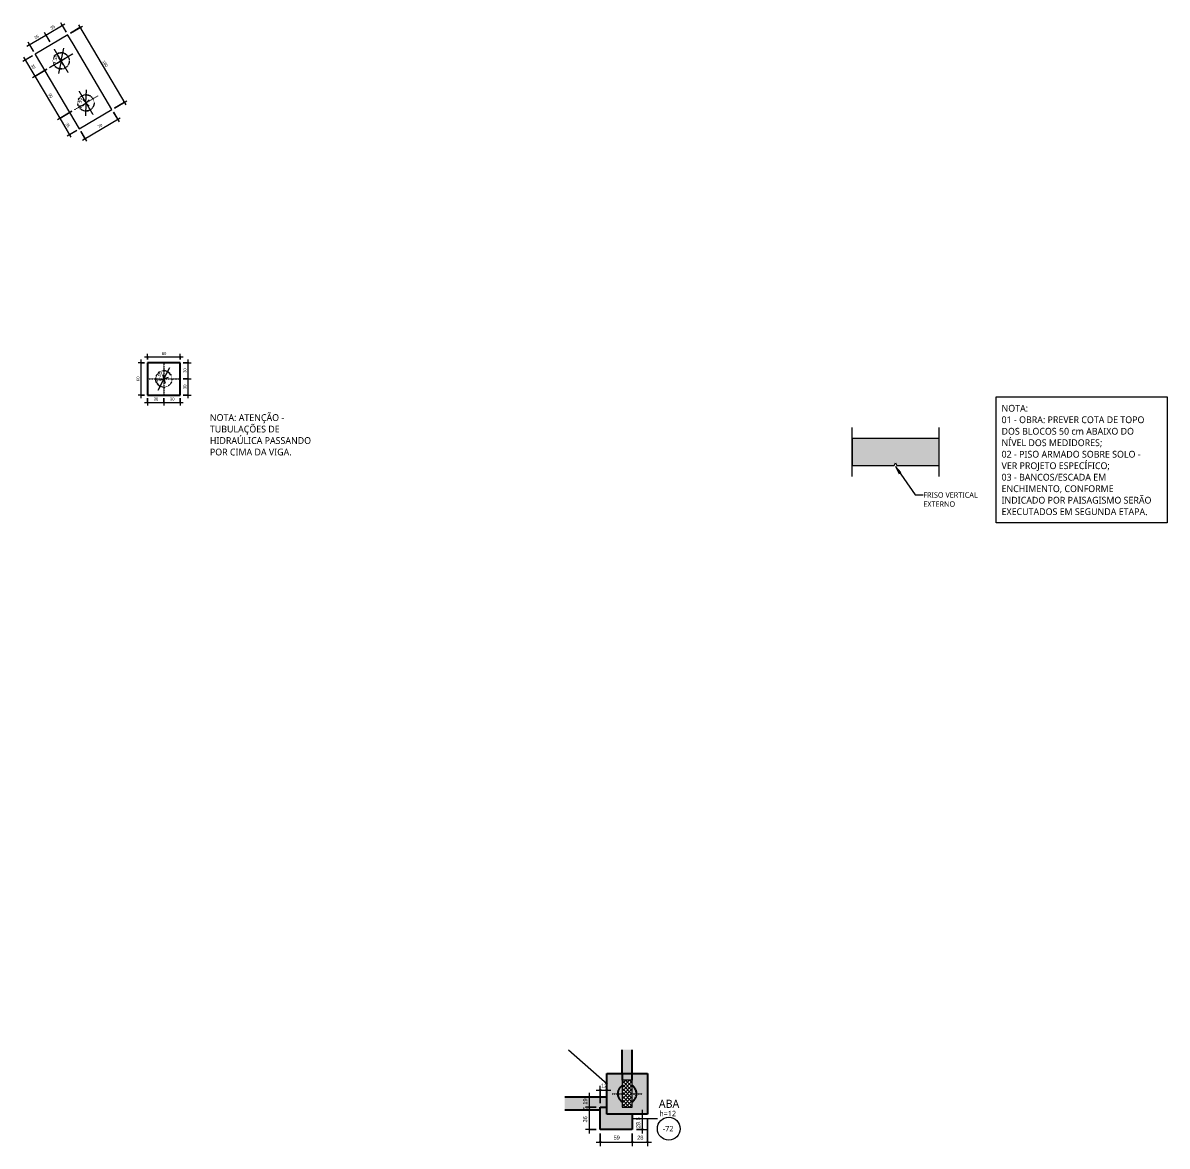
# Model space of a CAD drawing. Extents: x -2131 to 52870, y -3196 to 88043.
# Drawn here: x 49966 to 52074, y -988 to 1082 of the extents above; entities that cross this region are included whole.
import ezdxf

# ---------------------------------------------------------------- set-up
doc = ezdxf.new("R2010")
doc.units = 0
doc.linetypes.add('Hidden', pattern=[0.714375, 0.47625, -0.238125])
doc.linetypes.add('Traço', pattern=[0.635, 0.3175, -0.3175])
for name, color, linetype, lineweight in [('A-ANNO-DIMS', 7, 'Continuous', 9), ('A-ANNO-DIMS-37', 7, 'Continuous', 9), ('A-ANNO-DIMS-50', 7, 'Continuous', 9), ('A-DETL-GENF', 7, 'Continuous', 18), ('A-FLOR', 7, 'Continuous', 25), ('A-FLOR-IDEN', 7, 'Continuous', 9), ('G-ANNO-TEXT', 7, 'Continuous', 9), ('S-BEAM', 7, 'Continuous', 25), ('S-BEAM-HDLN', 7, 'Traço', 25), ('S-FNDN', 7, 'Continuous', 25), ('S-FNDN-HDLN', 7, 'Traço', 18)]:
    doc.layers.add(name, color=color, linetype=linetype, lineweight=lineweight)
doc.layers.add('A-DETL', color=7, linetype='Continuous', lineweight=18, true_color=0x00a600)
doc.styles.add('Fira Sans', font='', dxfattribs={"width": 0.9, "height": 7.5})
doc.styles.add('Fira Sans_6', font='', dxfattribs={"width": 0.9, "height": 5.55})
doc.styles.add('Gadugi', font='gadugi.ttf', dxfattribs={"height": 15})
doc.styles.add('Gadugi_1', font='gadugi.ttf', dxfattribs={"height": 12.5})
doc.styles.add('Gadugi_10', font='gadugi.ttf', dxfattribs={"height": 7.4})
doc.styles.add('Gadugi_3', font='gadugi.ttf', dxfattribs={"height": 10})
doc.styles.get('Fira Sans').set_extended_font_data('Fira Sans')
doc.styles.get('Fira Sans_6').set_extended_font_data('Fira Sans')
doc.dimstyles.new('PED_1_5mm_ESQ_1', dxfattribs={"dimscale": 30.48, "dimtxt": 10.229846, "dimasz": 0.328084, "dimexe": 0.246063, "dimexo": 0.246063, "dimgap": 0.049213, "dimtad": 1, "dimdec": 1, "dimrnd": 0.5, "dimdsep": 46, "dimtxsty": 'Fira Sans', "dimblk1": 'DOTSMALL', "dimblk2": 'DOTSMALL', "dimsah": 1, "dimcen": 0.09, "dimdle": 0.246063, "dimazin": 0, "dimtfac": 1, "dimtdec": 4, "dimtix": 1, "dimtmove": 0, "dimatfit": 3, "dimfxl": 1, "dimtvp": 1, "dimtolj": 1, "dimtzin": 0, "dimarcsym": 2})
doc.dimstyles.new('PED_1_5mm_ESQ_2', dxfattribs={"dimscale": 30.48, "dimtxt": 10.229846, "dimasz": 0.328084, "dimexe": 0.246063, "dimexo": 0.246063, "dimgap": 0.049213, "dimtad": 1, "dimdec": 1, "dimrnd": 0.5, "dimdsep": 46, "dimtxsty": 'Fira Sans', "dimblk1": 'DOTSMALL', "dimblk2": 'DOTSMALL', "dimsah": 1, "dimcen": 0.09, "dimdle": 0.246063, "dimazin": 0, "dimtfac": 1, "dimtdec": 4, "dimtix": 1, "dimtmove": 2, "dimatfit": 3, "dimfxl": 1, "dimtvp": 1, "dimtolj": 1, "dimtzin": 0, "dimarcsym": 2})
doc.dimstyles.new('PED_1_5mm_ESQ_8', dxfattribs={"dimscale": 30.48, "dimtxt": 7.570086, "dimasz": 0.242782, "dimexe": 0.182087, "dimexo": 0.182087, "dimgap": 0.036417, "dimtad": 1, "dimdec": 1, "dimrnd": 0.5, "dimdsep": 46, "dimtxsty": 'Fira Sans_6', "dimblk1": 'DOTSMALL', "dimblk2": 'DOTSMALL', "dimsah": 1, "dimcen": 0.09, "dimdle": 0.182087, "dimazin": 0, "dimtfac": 1, "dimtdec": 4, "dimtix": 1, "dimtmove": 0, "dimatfit": 3, "dimfxl": 1, "dimtvp": 1, "dimtolj": 1, "dimtzin": 0, "dimarcsym": 2})
doc.dimstyles.new('PED_Diâmetro_-_2_5_mm_GADUGI_2', dxfattribs={"dimscale": 30.48, "dimtxt": 7.675001, "dimasz": 0.242782, "dimexe": 0.291339, "dimexo": 0, "dimgap": 0.182087, "dimtad": 1, "dimjust": 3, "dimrnd": 0.01, "dimdsep": 46, "dimtxsty": 'Gadugi_10', "dimblk1": 'DOTSMALL', "dimblk2": 'DOTSMALL', "dimsah": 1, "dimcen": 0.09, "dimdle": 0.291339, "dimazin": 0, "dimtfac": 1, "dimtdec": 4, "dimtix": 1, "dimtmove": 0, "dimatfit": 2, "dimfxl": 1, "dimtvp": 1, "dimtolj": 1, "dimtzin": 0, "dimarcsym": 2})

# ---------------------------------------------------------------- blocks, each defined once
blk = doc.blocks.new('PED_BLRET-2EST_R01_2019 - 180x80x60 2-3763727-DT09 - BL230 _TERREO_')
at = {"layer": 'S-FNDN', "linetype": 'Hidden', "lineweight": 18}
for p, q in [((-50, 25), (-50, -25)), ((40, 25), (40, -25)), ((-75, 0), (-25, 0)), ((15, 0), (65, 0))]:
    blk.add_line(p, q, dxfattribs=at)
at = {"layer": 'S-FNDN-HDLN'}
for centre in [(-50, 0), (40, 0)]:
    blk.add_circle(centre, 15, dxfattribs=at)
blk = doc.blocks.new('PED_BLRET-1EST_R01_2019_muro_ - 60x60x60-3843966-DT09 - BL130 _TERREO_')
at = {"layer": 'S-FNDN', "linetype": 'Hidden', "lineweight": 18}
for p, q in [((0, 30), (0, -30)), ((-30, 0), (30, 0))]:
    blk.add_line(p, q, dxfattribs=at)
at = {"layer": 'S-FNDN-HDLN'}
blk.add_circle((0, 0), 15, dxfattribs=at)
blk = doc.blocks.new('PED_BLRET-1EST_R01_2019 - 75x75x65-3763687-DT C 003 - DETALHE BL135')
at = {"layer": 'S-FNDN', "linetype": 'Hidden', "lineweight": 18}
for p, q in [((-27.5, 0), (-9.5, 0)), ((9.5, 0), (27.5, 0))]:
    blk.add_line(p, q, dxfattribs=at)
at = {"layer": 'S-FNDN-HDLN'}
for start, end in [(123.1525, 236.8475), (360, 56.7831), (303.2169, 360)]:
    blk.add_arc((0, 0), 17.5, start, end, dxfattribs=at)
blk = doc.blocks.new('DIMBLOCK719-DT09 - BL230 _TERREO_')
at = {"layer": 'A-ANNO-DIMS-37', "transparency": 16777216}
h = blk.add_hatch(color=256, dxfattribs=at)
edge = h.paths.add_edge_path(flags=0)
edge.add_arc((50034.4, 906), 0.925, 0, 360)
h = blk.add_hatch(color=256, dxfattribs=at)
edge = h.paths.add_edge_path(flags=0)
edge.add_arc((50052.2, 875.9), 0.925, 0, 360)
for p, q in [((50055.9, 918.8), (50029.6, 903.2)), ((50034.4, 906), (50055.9, 918.8)), ((50055, 871.1), (50034.4, 906)), ((50065.1, 883.5), (50047.4, 873.1)), ((50052.2, 875.9), (50065.1, 883.5))]:
    blk.add_line(p, q, dxfattribs=at)
for centre in [(50034.4, 906), (50052.2, 875.9)]:
    blk.add_circle(centre, 0.925, dxfattribs=at)
at = {"layer": 'A-ANNO-DIMS-37', "color": 0, "transparency": 16777216, "insert": (50049, 898.5), "char_height": 5.55, "width": 8.618, "attachment_point": 1, "rotation": 300.5872, "line_spacing_factor": 1.049215, "style": 'Fira Sans_6'}
blk.add_mtext('35', dxfattribs=at)
blk = doc.blocks.new('_DotSmall')
at = {"color": 0, "linetype": 'ByBlock', "const_width": 0.5}
blk.add_lwpolyline([(-0.0625, 0, 1), (0.0625, 0, 1)], format="xyb", close=True, dxfattribs=at)
blk = doc.blocks.new('DIMBLOCK720-DT09 - BL230 _TERREO_')
at = {"layer": 'A-ANNO-DIMS-37', "transparency": 16777216}
h = blk.add_hatch(color=256, dxfattribs=at)
edge = h.paths.add_edge_path(flags=0)
edge.add_arc((49988.6, 983.5), 0.925, 0, 360)
h = blk.add_hatch(color=256, dxfattribs=at)
edge = h.paths.add_edge_path(flags=0)
edge.add_arc((50034.4, 906), 0.925, 0, 360)
for p, q in [((50010.1, 996.2), (49983.8, 980.7)), ((49988.6, 983.5), (50010.1, 996.2)), ((50034.4, 906), (49988.6, 983.5)), ((50055.9, 918.8), (50029.6, 903.2)), ((50034.4, 906), (50055.9, 918.8))]:
    blk.add_line(p, q, dxfattribs=at)
for centre in [(49988.6, 983.5), (50034.4, 906)]:
    blk.add_circle(centre, 0.925, dxfattribs=at)
at = {"layer": 'A-ANNO-DIMS-37', "color": 0, "transparency": 16777216, "insert": (50017.1, 952.6), "char_height": 5.55, "width": 9.317, "attachment_point": 1, "rotation": 300.5872, "line_spacing_factor": 1.049215, "style": 'Fira Sans_6'}
blk.add_mtext('90', dxfattribs=at)
blk = doc.blocks.new('DIMBLOCK721-DT09 - BL230 _TERREO_')
at = {"layer": 'A-ANNO-DIMS-37', "transparency": 16777216}
h = blk.add_hatch(color=256, dxfattribs=at)
edge = h.paths.add_edge_path(flags=0)
edge.add_arc((49970.8, 1013.6), 0.925, 0, 360)
h = blk.add_hatch(color=256, dxfattribs=at)
edge = h.paths.add_edge_path(flags=0)
edge.add_arc((49988.6, 983.5), 0.925, 0, 360)
for p, q in [((49983.7, 1021.3), (49966, 1010.8)), ((49988.6, 983.5), (49967.9, 1018.4)), ((49970.8, 1013.6), (49983.7, 1021.3)), ((50010.1, 996.2), (49983.8, 980.7)), ((49988.6, 983.5), (50010.1, 996.2))]:
    blk.add_line(p, q, dxfattribs=at)
for centre in [(49970.8, 1013.6), (49988.6, 983.5)]:
    blk.add_circle(centre, 0.925, dxfattribs=at)
at = {"layer": 'A-ANNO-DIMS-37', "color": 0, "transparency": 16777216, "insert": (49985.4, 1006.1), "char_height": 5.55, "width": 8.618, "attachment_point": 1, "rotation": 300.5872, "line_spacing_factor": 1.049215, "style": 'Fira Sans_6'}
blk.add_mtext('35', dxfattribs=at)
blk = doc.blocks.new('DIMBLOCK722-DT09 - BL230 _TERREO_')
at = {"layer": 'A-ANNO-DIMS-37', "transparency": 16777216}
h = blk.add_hatch(color=256, dxfattribs=at)
edge = h.paths.add_edge_path(flags=0)
edge.add_arc((50008.4, 1059.1), 0.925, 0, 360)
h = blk.add_hatch(color=256, dxfattribs=at)
edge = h.paths.add_edge_path(flags=0)
edge.add_arc((49978.3, 1041.3), 0.925, 0, 360)
for p, q in [((49973.5, 1038.5), (50008.4, 1059.1)), ((50015.8, 1046.7), (50005.6, 1063.9)), ((50008.4, 1059.1), (50015.8, 1046.7)), ((49985.6, 1028.9), (49975.5, 1046.1)), ((49978.3, 1041.3), (49985.6, 1028.9))]:
    blk.add_line(p, q, dxfattribs=at)
for centre in [(50008.4, 1059.1), (49978.3, 1041.3)]:
    blk.add_circle(centre, 0.925, dxfattribs=at)
at = {"layer": 'A-ANNO-DIMS-37', "color": 0, "transparency": 16777216, "insert": (49985.8, 1055.9), "char_height": 5.55, "width": 8.618, "attachment_point": 1, "rotation": 30.5872, "line_spacing_factor": 1.049215, "style": 'Fira Sans_6'}
blk.add_mtext('35', dxfattribs=at)
blk = doc.blocks.new('DIMBLOCK723-DT09 - BL230 _TERREO_')
at = {"layer": 'A-ANNO-DIMS-37', "transparency": 16777216}
h = blk.add_hatch(color=256, dxfattribs=at)
edge = h.paths.add_edge_path(flags=0)
edge.add_arc((50038.6, 1076.9), 0.925, 0, 360)
h = blk.add_hatch(color=256, dxfattribs=at)
edge = h.paths.add_edge_path(flags=0)
edge.add_arc((50008.4, 1059.1), 0.925, 0, 360)
for p, q in [((50008.4, 1059.1), (50043.3, 1079.7)), ((50045.9, 1064.5), (50035.7, 1081.7)), ((50038.6, 1076.9), (50045.9, 1064.5)), ((50015.8, 1046.7), (50005.6, 1063.9)), ((50008.4, 1059.1), (50015.8, 1046.7))]:
    blk.add_line(p, q, dxfattribs=at)
for centre in [(50038.6, 1076.9), (50008.4, 1059.1)]:
    blk.add_circle(centre, 0.925, dxfattribs=at)
at = {"layer": 'A-ANNO-DIMS-37', "color": 0, "transparency": 16777216, "insert": (50015.9, 1073.8), "char_height": 5.55, "width": 8.618, "attachment_point": 1, "rotation": 30.5872, "line_spacing_factor": 1.049215, "style": 'Fira Sans_6'}
blk.add_mtext('35', dxfattribs=at)
blk = doc.blocks.new('DIMBLOCK724-DT09 - BL230 _TERREO_')
at = {"layer": 'A-ANNO-DIMS-37', "transparency": 16777216}
h = blk.add_hatch(color=256, dxfattribs=at)
edge = h.paths.add_edge_path(flags=0)
edge.add_arc((50071.2, 1073), 0.925, 0, 360)
h = blk.add_hatch(color=256, dxfattribs=at)
edge = h.paths.add_edge_path(flags=0)
edge.add_arc((50152.7, 935.3), 0.925, 0, 360)
for p, q in [((50053.5, 1062.5), (50076, 1075.8)), ((50068.4, 1077.8), (50155.5, 930.5)), ((50071.2, 1073), (50053.5, 1062.5)), ((50134.9, 924.8), (50157.4, 938.1)), ((50152.7, 935.3), (50134.9, 924.8))]:
    blk.add_line(p, q, dxfattribs=at)
for centre in [(50071.2, 1073), (50152.7, 935.3)]:
    blk.add_circle(centre, 0.925, dxfattribs=at)
at = {"layer": 'A-ANNO-DIMS-37', "color": 0, "transparency": 16777216, "insert": (50116.8, 1013.3), "char_height": 5.55, "width": 13.044, "attachment_point": 1, "rotation": 300.5872, "line_spacing_factor": 1.049215, "style": 'Fira Sans_6'}
blk.add_mtext('160', dxfattribs=at)
blk = doc.blocks.new('DIMBLOCK725-DT09 - BL230 _TERREO_')
at = {"layer": 'A-ANNO-DIMS-37', "transparency": 16777216}
h = blk.add_hatch(color=256, dxfattribs=at)
edge = h.paths.add_edge_path(flags=0)
edge.add_arc((50140.7, 904.2), 0.925, 0, 360)
h = blk.add_hatch(color=256, dxfattribs=at)
edge = h.paths.add_edge_path(flags=0)
edge.add_arc((50080.4, 868.5), 0.925, 0, 360)
for p, q in [((50075.6, 865.7), (50145.4, 907)), ((50133, 917.2), (50143.5, 899.4)), ((50140.7, 904.2), (50133, 917.2)), ((50072.7, 881.6), (50083.2, 863.8)), ((50080.4, 868.5), (50072.7, 881.6))]:
    blk.add_line(p, q, dxfattribs=at)
for centre in [(50140.7, 904.2), (50080.4, 868.5)]:
    blk.add_circle(centre, 0.925, dxfattribs=at)
at = {"layer": 'A-ANNO-DIMS-37', "color": 0, "transparency": 16777216, "insert": (50103, 892.1), "char_height": 5.55, "width": 8.618, "attachment_point": 1, "rotation": 30.5872, "line_spacing_factor": 1.049215, "style": 'Fira Sans_6'}
blk.add_mtext('70', dxfattribs=at)
blk = doc.blocks.new('DIMBLOCK726-DT09 - BL230 _TERREO_')
at = {"layer": 'A-ANNO-DIMS-37', "transparency": 16777216}
h = blk.add_hatch(color=256, dxfattribs=at)
edge = h.paths.add_edge_path(flags=0)
edge.add_arc((50039.6, 1026.4), 0.925, 0, 360)
h = blk.add_hatch(color=256, dxfattribs=at)
edge = h.paths.add_edge_path(flags=0)
edge.add_arc((50033.2, 997.1), 0.925, 0, 360)
for p, q in [((50036.4, 1011.8), (50041.5, 1035.1)), ((50029.4, 1007.2), (50043.4, 1016.3)), ((50040.9, 1004.7), (50031.9, 1018.8)), ((50036.4, 1011.8), (50031.3, 988.4))]:
    blk.add_line(p, q, dxfattribs=at)
for centre in [(50039.6, 1026.4), (50033.2, 997.1)]:
    blk.add_circle(centre, 0.925, dxfattribs=at)
for start, end in [(43.8055, 111.6437), (223.8055, 291.6437)]:
    blk.add_arc((50036.4, 1011.8), 15, start, end, dxfattribs=at)
at = {"layer": 'A-ANNO-DIMS-37', "color": 0, "transparency": 16777216, "insert": (50019.4, 1005.1), "char_height": 7.4, "width": 24.459, "attachment_point": 1, "rotation": 77.7246, "line_spacing_factor": 1.02016, "style": 'Gadugi_10'}
blk.add_mtext('ø 30', dxfattribs=at)
blk = doc.blocks.new('DIMBLOCK727-DT09 - BL230 _TERREO_')
at = {"layer": 'A-ANNO-DIMS-37', "transparency": 16777216}
h = blk.add_hatch(color=256, dxfattribs=at)
edge = h.paths.add_edge_path(flags=0)
edge.add_arc((50082.6, 949.3), 0.925, 0, 360)
h = blk.add_hatch(color=256, dxfattribs=at)
edge = h.paths.add_edge_path(flags=0)
edge.add_arc((50081.8, 919.3), 0.925, 0, 360)
for p, q in [((50082.2, 934.3), (50082.9, 958.2)), ((50076.1, 928.5), (50088.3, 940.1)), ((50087.9, 928.2), (50076.4, 940.4)), ((50082.2, 934.3), (50081.5, 910.4))]:
    blk.add_line(p, q, dxfattribs=at)
for centre in [(50082.6, 949.3), (50081.8, 919.3)]:
    blk.add_circle(centre, 0.925, dxfattribs=at)
for start, end in [(54.4863, 122.3245), (234.4863, 302.3245)]:
    blk.add_arc((50082.2, 934.3), 15, start, end, dxfattribs=at)
at = {"layer": 'A-ANNO-DIMS-37', "color": 0, "transparency": 16777216, "insert": (50066.7, 924.5), "char_height": 7.4, "width": 24.459, "attachment_point": 1, "rotation": 88.4054, "line_spacing_factor": 1.02016, "style": 'Gadugi_10'}
blk.add_mtext('ø 30', dxfattribs=at)
blk = doc.blocks.new('DIMBLOCK728-DT09 - BL130 _TERREO_')
at = {"layer": 'A-ANNO-DIMS-37', "transparency": 16777216}
h = blk.add_hatch(color=256, dxfattribs=at)
edge = h.paths.add_edge_path(flags=0)
edge.add_arc((50195.7, 466.6), 0.925, 0, 360)
h = blk.add_hatch(color=256, dxfattribs=at)
edge = h.paths.add_edge_path(flags=0)
edge.add_arc((50255.7, 466.6), 0.925, 0, 360)
for p, q in [((50190.1, 466.6), (50261.2, 466.6)), ((50195.7, 461.3), (50195.7, 472.2)), ((50195.7, 466.6), (50195.7, 461.3)), ((50255.7, 461.3), (50255.7, 472.2)), ((50255.7, 466.6), (50255.7, 461.3))]:
    blk.add_line(p, q, dxfattribs=at)
for centre in [(50195.7, 466.6), (50255.7, 466.6)]:
    blk.add_circle(centre, 0.925, dxfattribs=at)
at = {"layer": 'A-ANNO-DIMS-37', "color": 0, "transparency": 16777216, "insert": (50221.8, 475.4), "char_height": 5.55, "width": 9.317, "attachment_point": 1, "line_spacing_factor": 1.049215, "style": 'Fira Sans_6'}
blk.add_mtext('60', dxfattribs=at)
blk = doc.blocks.new('DIMBLOCK729-DT09 - BL130 _TERREO_')
at = {"layer": 'A-ANNO-DIMS-37', "transparency": 16777216}
h = blk.add_hatch(color=256, dxfattribs=at)
edge = h.paths.add_edge_path(flags=0)
edge.add_arc((50184, 455.7), 0.925, 0, 360)
h = blk.add_hatch(color=256, dxfattribs=at)
edge = h.paths.add_edge_path(flags=0)
edge.add_arc((50184, 395.7), 0.925, 0, 360)
for p, q in [((50190.1, 455.7), (50178.5, 455.7)), ((50184, 390.2), (50184, 461.3)), ((50184, 455.7), (50190.1, 455.7)), ((50190.1, 395.7), (50178.5, 395.7)), ((50184, 395.7), (50190.1, 395.7))]:
    blk.add_line(p, q, dxfattribs=at)
for centre in [(50184, 455.7), (50184, 395.7)]:
    blk.add_circle(centre, 0.925, dxfattribs=at)
at = {"layer": 'A-ANNO-DIMS-37', "color": 0, "transparency": 16777216, "insert": (50175.2, 421.8), "char_height": 5.55, "width": 9.317, "attachment_point": 1, "rotation": 90, "line_spacing_factor": 1.049215, "style": 'Fira Sans_6'}
blk.add_mtext('60', dxfattribs=at)
blk = doc.blocks.new('DIMBLOCK730-DT09 - BL130 _TERREO_')
at = {"layer": 'A-ANNO-DIMS-37', "transparency": 16777216}
h = blk.add_hatch(color=256, dxfattribs=at)
edge = h.paths.add_edge_path(flags=0)
edge.add_arc((50195.7, 382.6), 0.925, 0, 360)
h = blk.add_hatch(color=256, dxfattribs=at)
edge = h.paths.add_edge_path(flags=0)
edge.add_arc((50225.7, 382.6), 0.925, 0, 360)
for p, q in [((50190.1, 382.6), (50225.7, 382.6)), ((50195.7, 390.2), (50195.7, 377.1)), ((50195.7, 382.6), (50195.7, 390.2)), ((50225.7, 390.2), (50225.7, 377.1)), ((50225.7, 382.6), (50225.7, 390.2))]:
    blk.add_line(p, q, dxfattribs=at)
for centre in [(50195.7, 382.6), (50225.7, 382.6)]:
    blk.add_circle(centre, 0.925, dxfattribs=at)
at = {"layer": 'A-ANNO-DIMS-37', "color": 0, "transparency": 16777216, "insert": (50206.9, 391.4), "char_height": 5.55, "width": 9.084, "attachment_point": 1, "line_spacing_factor": 1.049215, "style": 'Fira Sans_6'}
blk.add_mtext('30', dxfattribs=at)
blk = doc.blocks.new('DIMBLOCK731-DT09 - BL130 _TERREO_')
at = {"layer": 'A-ANNO-DIMS-37', "transparency": 16777216}
h = blk.add_hatch(color=256, dxfattribs=at)
edge = h.paths.add_edge_path(flags=0)
edge.add_arc((50225.7, 382.6), 0.925, 0, 360)
h = blk.add_hatch(color=256, dxfattribs=at)
edge = h.paths.add_edge_path(flags=0)
edge.add_arc((50255.7, 382.6), 0.925, 0, 360)
for p, q in [((50225.7, 390.2), (50225.7, 377.1)), ((50225.7, 382.6), (50225.7, 390.2)), ((50225.7, 382.6), (50261.2, 382.6)), ((50255.7, 390.2), (50255.7, 377.1)), ((50255.7, 382.6), (50255.7, 390.2))]:
    blk.add_line(p, q, dxfattribs=at)
for centre in [(50225.7, 382.6), (50255.7, 382.6)]:
    blk.add_circle(centre, 0.925, dxfattribs=at)
at = {"layer": 'A-ANNO-DIMS-37', "color": 0, "transparency": 16777216, "insert": (50236.9, 391.4), "char_height": 5.55, "width": 9.084, "attachment_point": 1, "line_spacing_factor": 1.049215, "style": 'Fira Sans_6'}
blk.add_mtext('30', dxfattribs=at)
blk = doc.blocks.new('DIMBLOCK732-DT09 - BL130 _TERREO_')
at = {"layer": 'A-ANNO-DIMS-37', "transparency": 16777216}
h = blk.add_hatch(color=256, dxfattribs=at)
edge = h.paths.add_edge_path(flags=0)
edge.add_arc((50270.4, 425.7), 0.925, 0, 360)
h = blk.add_hatch(color=256, dxfattribs=at)
edge = h.paths.add_edge_path(flags=0)
edge.add_arc((50270.4, 395.7), 0.925, 0, 360)
for p, q in [((50261.2, 425.7), (50275.9, 425.7)), ((50270.4, 425.7), (50261.2, 425.7)), ((50270.4, 390.2), (50270.4, 425.7)), ((50261.2, 395.7), (50275.9, 395.7)), ((50270.4, 395.7), (50261.2, 395.7))]:
    blk.add_line(p, q, dxfattribs=at)
for centre in [(50270.4, 425.7), (50270.4, 395.7)]:
    blk.add_circle(centre, 0.925, dxfattribs=at)
at = {"layer": 'A-ANNO-DIMS-37', "color": 0, "transparency": 16777216, "insert": (50261.6, 406.9), "char_height": 5.55, "width": 9.084, "attachment_point": 1, "rotation": 90, "line_spacing_factor": 1.049215, "style": 'Fira Sans_6'}
blk.add_mtext('30', dxfattribs=at)
blk = doc.blocks.new('DIMBLOCK733-DT09 - BL130 _TERREO_')
at = {"layer": 'A-ANNO-DIMS-37', "transparency": 16777216}
h = blk.add_hatch(color=256, dxfattribs=at)
edge = h.paths.add_edge_path(flags=0)
edge.add_arc((50270.4, 455.7), 0.925, 0, 360)
h = blk.add_hatch(color=256, dxfattribs=at)
edge = h.paths.add_edge_path(flags=0)
edge.add_arc((50270.4, 425.7), 0.925, 0, 360)
for p, q in [((50261.2, 455.7), (50275.9, 455.7)), ((50270.4, 455.7), (50261.2, 455.7)), ((50270.4, 425.7), (50270.4, 461.3)), ((50261.2, 425.7), (50275.9, 425.7)), ((50270.4, 425.7), (50261.2, 425.7))]:
    blk.add_line(p, q, dxfattribs=at)
for centre in [(50270.4, 455.7), (50270.4, 425.7)]:
    blk.add_circle(centre, 0.925, dxfattribs=at)
at = {"layer": 'A-ANNO-DIMS-37', "color": 0, "transparency": 16777216, "insert": (50261.6, 436.9), "char_height": 5.55, "width": 9.084, "attachment_point": 1, "rotation": 90, "line_spacing_factor": 1.049215, "style": 'Fira Sans_6'}
blk.add_mtext('30', dxfattribs=at)
blk = doc.blocks.new('DIMBLOCK734-DT09 - BL130 _TERREO_')
at = {"layer": 'A-ANNO-DIMS-37', "transparency": 16777216}
h = blk.add_hatch(color=256, dxfattribs=at)
edge = h.paths.add_edge_path(flags=0)
edge.add_arc((50232.6, 439.1), 0.925, 0, 360)
h = blk.add_hatch(color=256, dxfattribs=at)
edge = h.paths.add_edge_path(flags=0)
edge.add_arc((50218.8, 412.4), 0.925, 0, 360)
for p, q in [((50225.7, 425.7), (50236.6, 447)), ((50225.7, 425.7), (50214.8, 404.5)), ((50233.7, 428.3), (50217.7, 423.2)), ((50223.2, 433.7), (50228.2, 417.8))]:
    blk.add_line(p, q, dxfattribs=at)
for centre in [(50232.6, 439.1), (50218.8, 412.4)]:
    blk.add_circle(centre, 0.925, dxfattribs=at)
for start, end in [(28.7968, 96.635), (208.7968, 276.635)]:
    blk.add_arc((50225.7, 425.7), 15, start, end, dxfattribs=at)
at = {"layer": 'A-ANNO-DIMS-37', "color": 0, "transparency": 16777216, "insert": (50207.5, 423.6), "char_height": 7.4, "width": 24.459, "attachment_point": 1, "rotation": 62.7159, "line_spacing_factor": 1.02016, "style": 'Gadugi_10'}
blk.add_mtext('ø 30', dxfattribs=at)
blk = doc.blocks.new('PED_TAG_LAJE_R03 - TÍTULO_ESPESSURA_REBAIXO-2582888-DT C 003 - DETALHE BL135')
at = {"layer": 'A-FLOR-IDEN'}
blk.add_circle((-0.108, -0.761), 0.421, dxfattribs=at)
blk = doc.blocks.new('DIMBLOCK739-DT C 003 - DETALHE BL135')
at = {"layer": 'A-ANNO-DIMS-50', "transparency": 16777216}
h = blk.add_hatch(color=256, dxfattribs=at)
edge = h.paths.add_edge_path(flags=0)
edge.add_arc((51009.9, -920.9), 1.25, 0, 360)
h = blk.add_hatch(color=256, dxfattribs=at)
edge = h.paths.add_edge_path(flags=0)
edge.add_arc((51009.9, -956.9), 1.25, 0, 360)
for p, q in [((51015.7, -920.9), (51002.4, -920.9)), ((51009.9, -964.4), (51009.9, -920.9)), ((51009.9, -920.9), (51015.7, -920.9)), ((51022.2, -956.9), (51002.4, -956.9)), ((51009.9, -956.9), (51022.2, -956.9))]:
    blk.add_line(p, q, dxfattribs=at)
for centre in [(51009.9, -920.9), (51009.9, -956.9)]:
    blk.add_circle(centre, 1.25, dxfattribs=at)
at = {"layer": 'A-ANNO-DIMS-50', "color": 0, "transparency": 16777216, "insert": (50998.1, -943.9), "char_height": 7.5, "width": 11.961, "attachment_point": 1, "rotation": 90, "line_spacing_factor": 1.049215, "style": 'Fira Sans'}
blk.add_mtext('36', dxfattribs=at)
blk = doc.blocks.new('DIMBLOCK740-DT C 003 - DETALHE BL135')
at = {"layer": 'A-ANNO-DIMS-50', "transparency": 16777216}
h = blk.add_hatch(color=256, dxfattribs=at)
edge = h.paths.add_edge_path(flags=0)
edge.add_arc((51009.9, -915.9), 1.25, 0, 360)
h = blk.add_hatch(color=256, dxfattribs=at)
edge = h.paths.add_edge_path(flags=0)
edge.add_arc((51009.9, -920.9), 1.25, 0, 360)
for p, q in [((51022.2, -915.9), (51002.4, -915.9)), ((51015.7, -920.9), (51002.4, -920.9)), ((51009.9, -920.9), (51009.9, -915.9)), ((51009.9, -915.9), (51022.2, -915.9)), ((51009.9, -920.9), (51015.7, -920.9))]:
    blk.add_line(p, q, dxfattribs=at)
for centre in [(51009.9, -915.9), (51009.9, -920.9)]:
    blk.add_circle(centre, 1.25, dxfattribs=at)
at = {"layer": 'A-ANNO-DIMS-50', "color": 0, "transparency": 16777216, "insert": (50998.1, -920.8), "char_height": 7.5, "width": 5.823, "attachment_point": 1, "rotation": 90, "line_spacing_factor": 1.049215, "style": 'Fira Sans'}
blk.add_mtext('5', dxfattribs=at)
blk = doc.blocks.new('DIMBLOCK741-DT C 003 - DETALHE BL135')
at = {"layer": 'A-ANNO-DIMS-50', "transparency": 16777216}
h = blk.add_hatch(color=256, dxfattribs=at)
edge = h.paths.add_edge_path(flags=0)
edge.add_arc((51009.9, -896.9), 1.25, 0, 360)
h = blk.add_hatch(color=256, dxfattribs=at)
edge = h.paths.add_edge_path(flags=0)
edge.add_arc((51009.9, -915.9), 1.25, 0, 360)
for p, q in [((51015.7, -896.9), (51002.4, -896.9)), ((51009.9, -915.9), (51009.9, -889.4)), ((51009.9, -896.9), (51015.7, -896.9)), ((51022.2, -915.9), (51002.4, -915.9)), ((51009.9, -915.9), (51022.2, -915.9))]:
    blk.add_line(p, q, dxfattribs=at)
for centre in [(51009.9, -896.9), (51009.9, -915.9)]:
    blk.add_circle(centre, 1.25, dxfattribs=at)
at = {"layer": 'A-ANNO-DIMS-50', "color": 0, "transparency": 16777216, "insert": (50998.1, -911.1), "char_height": 7.5, "width": 11.174, "attachment_point": 1, "rotation": 90, "line_spacing_factor": 1.049215, "style": 'Fira Sans'}
blk.add_mtext('19', dxfattribs=at)
blk = doc.blocks.new('DIMBLOCK742-DT C 003 - DETALHE BL135')
at = {"layer": 'A-ANNO-DIMS-50', "transparency": 16777216}
h = blk.add_hatch(color=256, dxfattribs=at)
edge = h.paths.add_edge_path(flags=0)
edge.add_arc((51029.7, -884.2), 1.25, 0, 360)
h = blk.add_hatch(color=256, dxfattribs=at)
edge = h.paths.add_edge_path(flags=0)
edge.add_arc((51041.7, -884.2), 1.25, 0, 360)
for p, q in [((51022.2, -884.2), (51049.2, -884.2)), ((51029.7, -908.4), (51029.7, -876.7)), ((51029.7, -884.2), (51029.7, -908.4)), ((51041.7, -889.9), (51041.7, -876.7)), ((51041.7, -884.2), (51041.7, -889.9))]:
    blk.add_line(p, q, dxfattribs=at)
for centre in [(51029.7, -884.2), (51041.7, -884.2)]:
    blk.add_circle(centre, 1.25, dxfattribs=at)
at = {"layer": 'A-ANNO-DIMS-50', "color": 0, "transparency": 16777216, "insert": (51031.2, -872.3), "char_height": 7.5, "width": 10.702, "attachment_point": 1, "line_spacing_factor": 1.049215, "style": 'Fira Sans'}
blk.add_mtext('12', dxfattribs=at)
blk = doc.blocks.new('DIMBLOCK743-DT C 003 - DETALHE BL135')
at = {"layer": 'A-ANNO-DIMS-50', "transparency": 16777216}
h = blk.add_hatch(color=256, dxfattribs=at)
edge = h.paths.add_edge_path(flags=0)
edge.add_arc((51029.7, -980), 1.25, 0, 360)
h = blk.add_hatch(color=256, dxfattribs=at)
edge = h.paths.add_edge_path(flags=0)
edge.add_arc((51088.7, -980), 1.25, 0, 360)
for p, q in [((51029.7, -964.4), (51029.7, -987.5)), ((51029.7, -980), (51029.7, -964.4)), ((51088.7, -964.4), (51088.7, -987.5)), ((51088.7, -980), (51088.7, -964.4)), ((51022.2, -980), (51088.7, -980))]:
    blk.add_line(p, q, dxfattribs=at)
for centre in [(51029.7, -980), (51088.7, -980)]:
    blk.add_circle(centre, 1.25, dxfattribs=at)
at = {"layer": 'A-ANNO-DIMS-50', "color": 0, "transparency": 16777216, "insert": (51054.2, -968.1), "char_height": 7.5, "width": 11.961, "attachment_point": 1, "line_spacing_factor": 1.049215, "style": 'Fira Sans'}
blk.add_mtext('59', dxfattribs=at)
blk = doc.blocks.new('DIMBLOCK744-DT C 003 - DETALHE BL135')
at = {"layer": 'A-ANNO-DIMS-50', "transparency": 16777216}
h = blk.add_hatch(color=256, dxfattribs=at)
edge = h.paths.add_edge_path(flags=0)
edge.add_arc((51088.7, -980), 1.25, 0, 360)
h = blk.add_hatch(color=256, dxfattribs=at)
edge = h.paths.add_edge_path(flags=0)
edge.add_arc((51116.7, -980), 1.25, 0, 360)
for p, q in [((51116.7, -935.9), (51116.7, -987.5)), ((51116.7, -980), (51116.7, -935.9)), ((51088.7, -964.4), (51088.7, -987.5)), ((51088.7, -980), (51088.7, -964.4)), ((51088.7, -980), (51124.2, -980))]:
    blk.add_line(p, q, dxfattribs=at)
for centre in [(51088.7, -980), (51116.7, -980)]:
    blk.add_circle(centre, 1.25, dxfattribs=at)
at = {"layer": 'A-ANNO-DIMS-50', "color": 0, "transparency": 16777216, "insert": (51097.7, -968.1), "char_height": 7.5, "width": 11.961, "attachment_point": 1, "line_spacing_factor": 1.049215, "style": 'Fira Sans'}
blk.add_mtext('28', dxfattribs=at)
blk = doc.blocks.new('DIMBLOCK745-DT C 003 - DETALHE BL135')
at = {"layer": 'A-ANNO-DIMS-50', "transparency": 16777216}
h = blk.add_hatch(color=256, dxfattribs=at)
edge = h.paths.add_edge_path(flags=0)
edge.add_arc((51107.6, -928.4), 1.25, 0, 360)
h = blk.add_hatch(color=256, dxfattribs=at)
edge = h.paths.add_edge_path(flags=0)
edge.add_arc((51107.6, -956.9), 1.25, 0, 360)
for p, q in [((51107.6, -964.4), (51107.6, -920.9)), ((51113.4, -928.4), (51100.1, -928.4)), ((51107.6, -928.4), (51113.4, -928.4)), ((51096.2, -956.9), (51115.1, -956.9)), ((51107.6, -956.9), (51096.2, -956.9))]:
    blk.add_line(p, q, dxfattribs=at)
for centre in [(51107.6, -928.4), (51107.6, -956.9)]:
    blk.add_circle(centre, 1.25, dxfattribs=at)
at = {"layer": 'A-ANNO-DIMS-50', "color": 0, "transparency": 16777216, "insert": (51095.8, -954.5), "char_height": 7.5, "width": 20.617, "attachment_point": 1, "rotation": 90, "line_spacing_factor": 1.049215, "style": 'Fira Sans'}
blk.add_mtext('28.5', dxfattribs=at)

msp = doc.modelspace()

# ---------------------------------------------------------------- hatches: boundary and pattern name
at = {"layer": 'A-DETL-GENF', "true_color": 0xa6a6a6}
msp.add_hatch(color=253, dxfattribs=at).paths.add_polyline_path([(51493.802, 266.26), (51571.302, 266.26), (51573.802, 271.26), (51576.302, 266.26), (51653.802, 266.26), (51653.802, 316.26), (51493.802, 316.26), (51493.802, 271.26)], flags=0)
at = {"layer": 'A-DETL-GENF', "true_color": 0x0000ff}
h = msp.add_hatch(dxfattribs=at)
h.set_pattern_fill('FP_10', color=5, style=0, pattern_type=2)
h.set_pattern_definition([(45, (49347.5664, 0), (-3.535534, 3.535534), []), (135, (49347.5664, 0), (-3.535534, -3.535534), [])])
h.paths.add_polyline_path([(51069.707, -915.949), (51088.707, -915.949), (51088.707, -865.949), (51069.707, -865.949), (51069.707, -908.449)], flags=0)
at = {"layer": 'A-FLOR', "true_color": 0x6cb6ff}
msp.add_hatch(color=151, dxfattribs=at).paths.add_polyline_path([(51088.707, -956.949), (51088.707, -928.449), (51041.707, -928.449), (51041.707, -915.949), (51029.707, -915.949), (51029.707, -956.949), (51069.707, -956.949)], flags=0)
at = {"layer": 'S-BEAM', "true_color": 0xa7d7e1}
msp.add_hatch(color=9, dxfattribs=at).paths.add_polyline_path([(51069.707, -853.449), (51088.707, -853.449), (51088.707, -810.02), (51069.707, -810.02)], flags=0)
at = {"layer": 'S-BEAM', "true_color": 0xf09862}
msp.add_hatch(color=21, dxfattribs=at).paths.add_polyline_path([(50964.184, -920.885), (51029.707, -920.885), (51029.707, -915.949), (51041.707, -915.949), (51041.707, -896.885), (50964.184, -896.885), (50964.184, -916.455)], flags=0)
at = {"layer": 'S-FNDN', "true_color": 0x6cb6ff}
h = msp.add_hatch(color=151, dxfattribs=at)
h.paths.add_polyline_path([(51041.707, -928.449), (51116.707, -928.449), (51116.707, -853.449), (51041.707, -853.449), (51041.707, -906.105)], flags=0)
h.paths.add_polyline_path([(51088.707, -915.949), (51069.707, -915.949), (51069.707, -905.529), (51066.833, -903.324), (51064.052, -899.699), (51062.304, -895.479), (51061.707, -890.949), (51062.304, -886.42), (51064.052, -882.199), (51066.833, -878.575), (51069.707, -876.37), (51069.707, -865.949), (51088.707, -865.949), (51088.707, -876.37), (51091.582, -878.575), (51094.363, -882.199), (51096.111, -886.42), (51096.707, -890.949), (51096.111, -895.479), (51094.363, -899.699), (51091.582, -903.324), (51088.707, -905.529), (51088.707, -907.853)], flags=0)
at = {"layer": 'S-FNDN', "true_color": 0xf09862}
h = msp.add_hatch(color=21, dxfattribs=at)
h.paths.add_polyline_path([(51069.707, -905.529), (51069.707, -876.37), (51066.833, -878.575), (51064.052, -882.199), (51062.304, -886.42), (51061.707, -890.949), (51062.304, -895.479), (51064.052, -899.699), (51066.833, -903.324)], flags=0)
h.paths.add_polyline_path([(51088.707, -905.529), (51091.582, -903.324), (51094.363, -899.699), (51096.111, -895.479), (51096.707, -890.949), (51096.111, -886.42), (51094.363, -882.199), (51091.582, -878.575), (51088.707, -876.37), (51088.707, -905.355)], flags=0)

# ---------------------------------------------------------------- linework, layer by layer
at = {"layer": 'A-DETL', "color": 7}
for p, q in [((51493.802, 246.26), (51493.802, 336.26)), ((51653.802, 316.26), (51493.802, 316.26)), ((51493.802, 316.26), (51493.802, 266.26)), ((51653.802, 246.26), (51653.802, 336.26)), ((51653.802, 266.26), (51653.802, 316.26)), ((51493.802, 266.26), (51571.302, 266.26)), ((51571.302, 266.26), (51573.802, 271.26)), ((51573.802, 271.26), (51576.302, 266.26)), ((51576.302, 266.26), (51653.802, 266.26)), ((51088.707, -865.949), (51069.707, -865.949)), ((51069.707, -865.949), (51069.707, -915.949)), ((51088.707, -915.949), (51088.707, -865.949)), ((51069.707, -915.949), (51088.707, -915.949))]:
    msp.add_line(p, q, dxfattribs=at)
at = {"layer": 'A-DETL', "color": 7, "lineweight": 9}
msp.add_line((50971.201, -810.02), (51043.131, -873.449), dxfattribs=at)
at = {"layer": 'A-FLOR'}
for p, q in [((51029.707, -956.949), (51029.707, -915.949)), ((51029.707, -915.949), (51041.707, -915.949)), ((51088.707, -928.449), (51088.707, -956.949)), ((51088.707, -956.949), (51029.707, -956.949))]:
    msp.add_line(p, q, dxfattribs=at)
at = {"layer": 'A-FLOR-IDEN'}
msp.add_line((51088.707, -936.449), (51134.818, -936.449), dxfattribs=at)
at = {"layer": 'G-ANNO-TEXT'}
for p, q in [((51573.365, 264.604), (51583.527, 253.396)), ((51573.365, 264.604), (51580.279, 251.147)), ((51573.365, 264.604), (51609.742, 212.059)), ((51609.742, 212.059), (51624.698, 212.059))]:
    msp.add_line(p, q, dxfattribs=at)
at = {"layer": 'G-ANNO-TEXT', "color": 1, "true_color": 0xff0000, "flags": 128}
msp.add_lwpolyline([(51758.764, 392.517), (52073.932, 392.517), (52073.932, 160.547), (51758.764, 160.547)], close=True, dxfattribs=at)
at = {"layer": 'S-BEAM'}
for p, q in [((51069.707, -853.449), (51069.707, -810.02)), ((51088.707, -853.449), (51088.707, -810.02)), ((50964.184, -896.885), (51041.707, -896.885)), ((50964.184, -920.885), (51029.707, -920.885))]:
    msp.add_line(p, q, dxfattribs=at)
at = {"layer": 'S-BEAM-HDLN', "linetype": 'Continuous'}
for p, q in [((51069.707, -853.449), (51069.707, -865.949)), ((51088.707, -865.949), (51088.707, -853.449)), ((51079.207, -915.949), (51079.207, -916.949))]:
    msp.add_line(p, q, dxfattribs=at)
at = {"layer": 'S-FNDN', "lineweight": 18}
for p, q in [((50048.719, 1059.716), (49988.459, 1024.096)), ((50048.989, 1059.26), (50048.719, 1059.716)), ((50058.657, 1042.904), (50048.989, 1059.26)), ((50130.135, 921.979), (50058.657, 1042.904)), ((49988.459, 1024.096), (49988.793, 1023.531)), ((49988.793, 1023.531), (49998.461, 1007.175)), ((49998.461, 1007.175), (50069.875, 886.359)), ((50069.875, 886.359), (50130.135, 921.979))]:
    msp.add_line(p, q, dxfattribs=at)
at = {"layer": 'S-FNDN'}
for p, q in [((50196.006, 455.73), (50195.699, 455.73)), ((50195.699, 455.73), (50195.699, 395.73)), ((50215.006, 455.73), (50196.006, 455.73)), ((50255.699, 455.73), (50215.006, 455.73)), ((50255.699, 395.73), (50255.699, 455.73)), ((50195.699, 395.73), (50196.269, 395.73)), ((50196.269, 395.73), (50215.269, 395.73)), ((50215.269, 395.73), (50255.699, 395.73)), ((51041.707, -928.449), (51041.707, -853.449)), ((51041.707, -853.449), (51116.707, -853.449)), ((51116.707, -853.449), (51116.707, -928.449)), ((51116.707, -928.449), (51041.707, -928.449))]:
    msp.add_line(p, q, dxfattribs=at)
for start, end in [(158.730881, 168.494244), (152.435215, 158.381948), (141.710074, 152.275718), (136.232891, 141.129062), (123.103989, 136.097553), (55.207943, 56.896011), (48.68873, 54.958356), (38.730881, 48.494244), (32.435215, 38.381948), (21.710074, 32.275718), (16.232891, 21.129062), (175.207943, 180), (180, 184.792057), (168.68873, 174.958356), (185.041644, 191.31127), (191.505756, 201.269119), (201.618052, 207.564785), (207.724282, 218.289926), (218.870938, 223.767109), (223.902447, 236.896011), (303.103989, 304.792057), (305.041644, 311.31127), (311.505756, 321.269119), (321.618052, 327.564785), (327.724282, 338.289926), (338.870938, 343.767109), (0.871112, 16.097553), (343.902447, 359.128888)]:
    msp.add_arc((51079.207, -890.949), 17.5, start, end, dxfattribs=at)

# ---------------------------------------------------------------- block references
at = {"layer": 'A-FLOR-IDEN', "xscale": 49.99999999999998, "yscale": 49.99999999999998, "zscale": 49.99999999999998}
msp.add_blockref('PED_TAG_LAJE_R03 - TÍTULO_ESPESSURA_REBAIXO-2582888-DT C 003 - DETALHE BL135', (51161.26, -917.422), dxfattribs=at)
at = {"layer": 'S-FNDN', "linetype": 'Hidden', "lineweight": 18, "rotation": 300.5871733953253}
msp.add_blockref('PED_BLRET-2EST_R01_2019 - 180x80x60 2-3763727-DT09 - BL230 _TERREO_', (50061.841, 968.733), dxfattribs=at)
at = {"layer": 'S-FNDN', "linetype": 'Hidden', "lineweight": 18}
for name, p in [('PED_BLRET-1EST_R01_2019_muro_ - 60x60x60-3843966-DT09 - BL130 _TERREO_', (50225.699, 425.73)), ('PED_BLRET-1EST_R01_2019 - 75x75x65-3763687-DT C 003 - DETALHE BL135', (51079.207, -890.949))]:
    msp.add_blockref(name, p, dxfattribs=at)

# ---------------------------------------------------------------- texts
at = {"layer": 'A-FLOR-IDEN', "attachment_point": 1}
for s, insert, char_height, width, style in [('ABA', (51137.549, -901.989), 15, 47.70041, 'Gadugi'), ('h=12', (51138.33, -922.465), 10, 39.68353, 'Gadugi_3'), ('-72', (51144.946, -950.375), 10, 25.25316, 'Gadugi_3')]:
    msp.add_mtext(s, dxfattribs=dict(at, insert=insert, char_height=char_height, width=width, style=style))
at = {"layer": 'G-ANNO-TEXT', "color": 1, "true_color": 0xff0000, "char_height": 12.5, "attachment_point": 1, "style": 'Gadugi_1'}
for s, insert, width in [('NOTA: ATENÇÃO - ', (50310.499, 360.845), 182.38391), ('NOTA:', (51768.924, 377.989), 61.32909), ('TUBULAÇÕES DE ', (50310.499, 339.678), 164.74678), ('01 - OBRA: PREVER COTA DE TOPO ', (51768.924, 356.823), 340.31634), ('HIDRAÚLICA PASSANDO ', (50310.499, 318.511), 239.70456), ('DOS BLOCOS 50 cm ABAIXO DO ', (51768.924, 335.656), 312.25728), ('NÍVEL DOS MEDIDORES;', (51768.924, 314.489), 230.48516), ('POR CIMA DA VIGA.', (50310.499, 297.345), 190.40078), ('VER PROJETO ESPECÍFICO;', (51768.924, 272.156), 248.92397), ('02 - PISO ARMADO SOBRE SOLO - ', (51768.924, 293.323), 333.502), ('03 - BANCOS/ESCADA EM ', (51768.924, 250.989), 253.73409), ('INDICADO POR PAISAGISMO SERÃO ', (51768.924, 208.656), 351.94081), ('ENCHIMENTO, CONFORME ', (51768.924, 229.823), 265.35856), ('EXECUTADOS EM SEGUNDA ETAPA.', (51768.924, 187.489), 337.91128)]:
    msp.add_mtext(s, dxfattribs=dict(at, insert=insert, width=width))
at = {"layer": 'G-ANNO-TEXT', "char_height": 10, "attachment_point": 1, "style": 'Gadugi_3'}
for s, insert, width in [('FRISO VERTICAL', (51624.698, 217.059), 123.86072), ('EXTERNO', (51624.698, 200.192), 72.95356)]:
    msp.add_mtext(s, dxfattribs=dict(at, insert=insert, width=width))

# ---------------------------------------------------------------- dimensions: what is measured, and where the dimension line sits
at = {"layer": 'A-ANNO-DIMS'}
for base, p1, p2, angle, dimstyle, override, picture, middle in [((50038.552, 1076.917), (50018.589, 1041.906), (50048.719, 1059.716), 30.587173, 'PED_1_5mm_ESQ_8', {"dimpost": '<>', "dimfxl": 35}, 'DIMBLOCK723-DT09 - BL230 _TERREO_', (50021.485, 1071.398)), ((50152.652, 935.288), (50048.719, 1059.716), (50130.135, 921.979), 300.587173, 'PED_1_5mm_ESQ_8', {"dimpost": '<>', "dimfxl": 160}, 'DIMBLOCK724-DT09 - BL230 _TERREO_', (50115.33, 1006.158)), ((50008.422, 1059.107), (49988.459, 1024.096), (50018.589, 1041.906), 30.587173, 'PED_1_5mm_ESQ_8', {"dimpost": '<>', "dimfxl": 35}, 'DIMBLOCK722-DT09 - BL230 _TERREO_', (49991.355, 1053.589)), ((49970.768, 1013.639), (50014.878, 999.055), (49988.459, 1024.096), 300.587173, 'PED_1_5mm_ESQ_8', {"dimpost": '<>', "dimfxl": 36.400549}, 'DIMBLOCK721-DT09 - BL230 _TERREO_', (49983.059, 1000.575)), ((49988.577, 983.509), (50060.674, 921.578), (50014.878, 999.055), 300.587173, 'PED_1_5mm_ESQ_8', {"dimpost": '<>', "dimfxl": 90}, 'DIMBLOCK720-DT09 - BL230 _TERREO_', (50014.896, 946.792)), ((50034.374, 906.032), (50069.875, 886.359), (50060.674, 921.578), 300.587173, 'PED_1_5mm_ESQ_8', {"dimpost": '<>', "dimfxl": 36.400549}, 'DIMBLOCK719-DT09 - BL230 _TERREO_', (50046.665, 892.968)), ((50140.67, 904.157), (50069.875, 886.359), (50130.135, 921.979), 30.587173, 'PED_1_5mm_ESQ_8', {"dimpost": '<>', "dimfxl": 70}, 'DIMBLOCK725-DT09 - BL230 _TERREO_', (50108.538, 889.733)), ((50184.015, 455.73), (50195.699, 395.73), (50195.699, 455.73), 90, 'PED_1_5mm_ESQ_8', {"dimpost": '<>', "dimfxl": 60}, 'DIMBLOCK729-DT09 - BL130 _TERREO_', (50180.081, 425.73)), ((50270.365, 455.73), (50255.699, 425.73), (50255.699, 455.73), 90, 'PED_1_5mm_ESQ_8', {"dimpost": '<>', "dimfxl": 30}, 'DIMBLOCK733-DT09 - BL130 _TERREO_', (50266.431, 440.73)), ((50270.365, 425.73), (50255.699, 395.73), (50255.699, 425.73), 90, 'PED_1_5mm_ESQ_8', {"dimpost": '<>', "dimfxl": 30}, 'DIMBLOCK732-DT09 - BL130 _TERREO_', (50266.431, 410.73)), ((51009.941, -896.885), (51029.707, -915.949), (51008.173, -896.885), 90, 'PED_1_5mm_ESQ_1', {"dimpost": '<>', "dimfxl": 28.760369}, 'DIMBLOCK741-DT C 003 - DETALHE BL135', (51004.572, -906.417)), ((51009.941, -920.885), (51029.707, -956.949), (51008.173, -920.885), 90, 'PED_1_5mm_ESQ_1', {"dimpost": '<>', "dimfxl": 42.004121}, 'DIMBLOCK739-DT C 003 - DETALHE BL135', (51004.626, -938.917)), ((51009.941, -915.949), (51008.173, -920.885), (51029.707, -915.949), 90, 'PED_1_5mm_ESQ_1', {"dimpost": '<>', "dimfxl": 22.092386}, 'DIMBLOCK740-DT C 003 - DETALHE BL135', (51004.626, -918.417))]:
    dim = msp.add_linear_dim(base=base, p1=p1, p2=p2, angle=angle, dimstyle=dimstyle, override=override, dxfattribs=at)
    dim.commit()
    dim.dimension.update_dxf_attribs({"geometry": picture, "text_midpoint": middle})
for p1, p2, picture, middle in [((50039.588, 1026.433), (50033.21, 997.119), 'DIMBLOCK726-DT09 - BL230 _TERREO_', (50027.093, 1013.801)), ((50082.613, 949.293), (50081.778, 919.305), 'DIMBLOCK727-DT09 - BL230 _TERREO_', (50072.676, 934.564)), ((50218.823, 412.399), (50232.575, 439.061), 'DIMBLOCK734-DT09 - BL130 _TERREO_', (50217.235, 430.096))]:
    dim = msp.add_diameter_dim_2p(p1=p1, p2=p2, dimstyle='PED_Diâmetro_-_2_5_mm_GADUGI_2', override={"dimpost": 'ø<>'}, dxfattribs=at)
    dim.commit()
    dim.dimension.update_dxf_attribs({"geometry": picture, "text_midpoint": middle})
for base, p1, p2, dimstyle, override, picture, middle in [((50255.699, 466.637), (50195.699, 455.73), (50255.699, 455.73), 'PED_1_5mm_ESQ_8', {"dimpost": '<>', "dimfxl": 60}, 'DIMBLOCK728-DT09 - BL130 _TERREO_', (50225.699, 470.57)), ((50225.699, 382.629), (50195.699, 395.73), (50225.699, 395.73), 'PED_1_5mm_ESQ_8', {"dimpost": '<>', "dimfxl": 30}, 'DIMBLOCK730-DT09 - BL130 _TERREO_', (50210.699, 386.563)), ((50255.699, 382.629), (50225.699, 395.73), (50255.699, 395.73), 'PED_1_5mm_ESQ_8', {"dimpost": '<>', "dimfxl": 30}, 'DIMBLOCK731-DT09 - BL130 _TERREO_', (50240.699, 386.563)), ((51041.707, -884.173), (51029.707, -915.949), (51041.707, -882.405), 'PED_1_5mm_ESQ_1', {"dimpost": '<>', "dimfxl": 35.625852}, 'DIMBLOCK742-DT C 003 - DETALHE BL135', (51035.707, -878.923)), ((51116.707, -980.009), (51088.707, -956.949), (51116.707, -928.449), 'PED_1_5mm_ESQ_1', {"dimpost": '<>', "dimfxl": 39.953117}, 'DIMBLOCK744-DT C 003 - DETALHE BL135', (51102.707, -974.694)), ((51088.707, -980.009), (51029.707, -956.949), (51088.707, -956.949), 'PED_1_5mm_ESQ_1', {"dimpost": '<>', "dimfxl": 59}, 'DIMBLOCK743-DT C 003 - DETALHE BL135', (51059.207, -974.64))]:
    dim = msp.add_linear_dim(base=base, p1=p1, p2=p2, dimstyle=dimstyle, override=override, dxfattribs=at)
    dim.commit()
    dim.dimension.update_dxf_attribs({"geometry": picture, "text_midpoint": middle})
dim = msp.add_linear_dim(base=(51107.643, -928.449), p1=(51088.707, -956.949), p2=(51105.875, -928.449), angle=90, dimstyle='PED_1_5mm_ESQ_2', override={"dimpost": '<>', "dimfxl": 33.271477}, dxfattribs=at)
dim.commit()
dim.dimension.update_dxf_attribs({"geometry": 'DIMBLOCK745-DT C 003 - DETALHE BL135', "text_midpoint": (51100.758, -944.239), "dimtype": 160, "text_rotation": 90})

doc.saveas('drawing.dxf')
